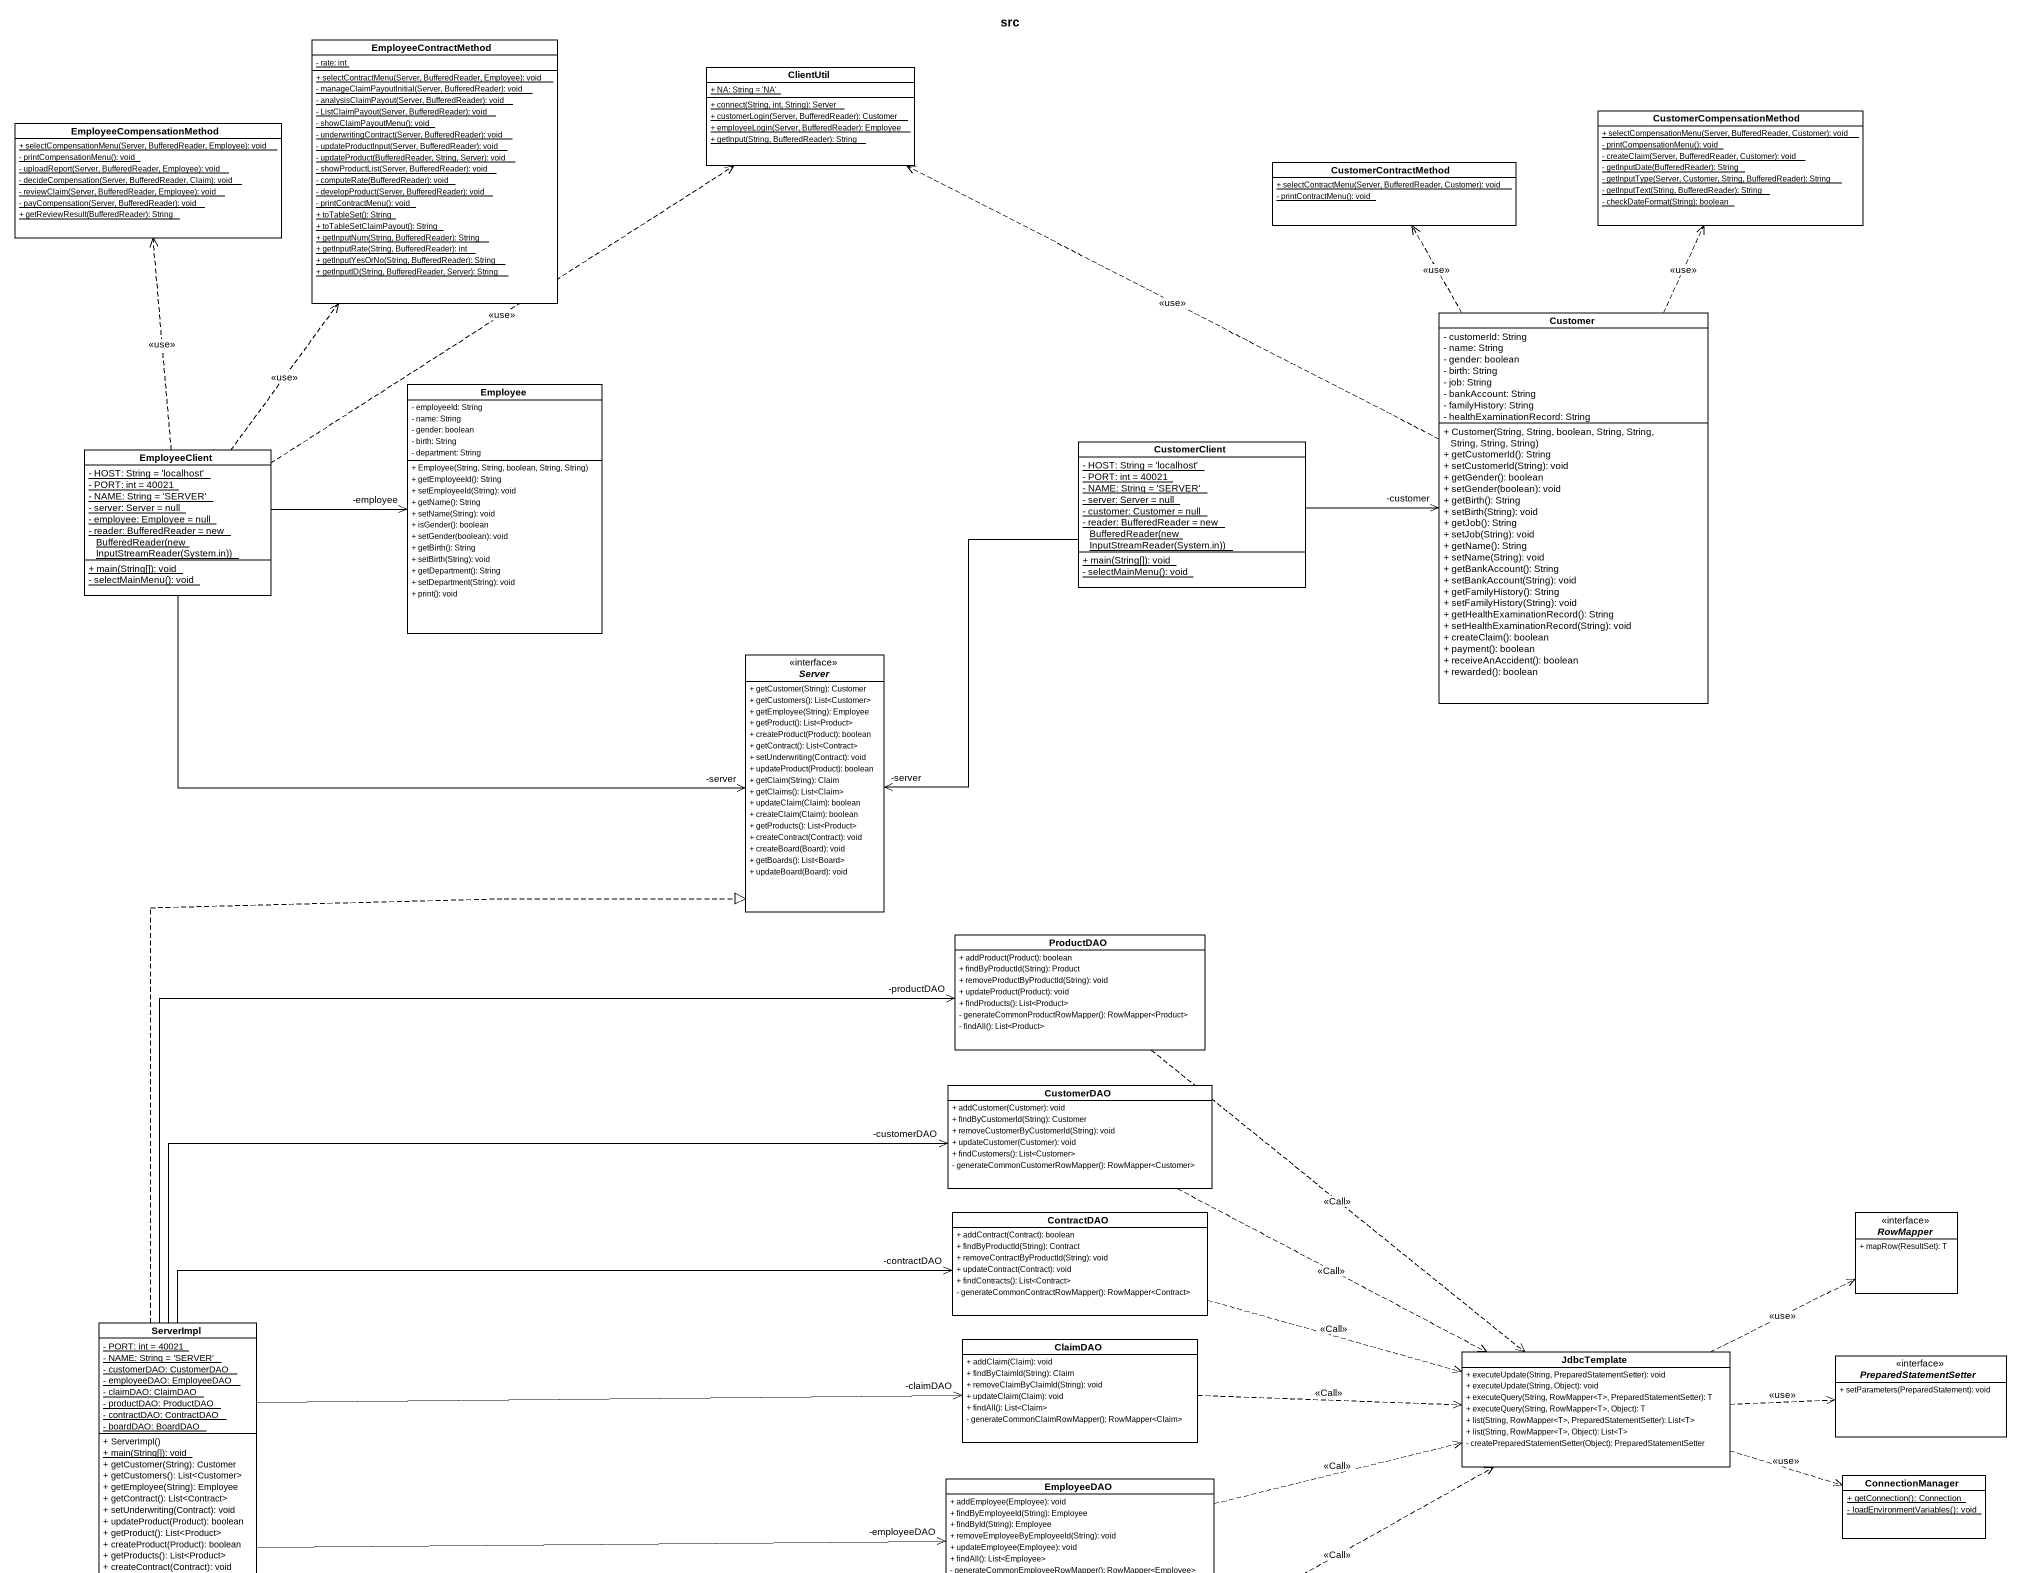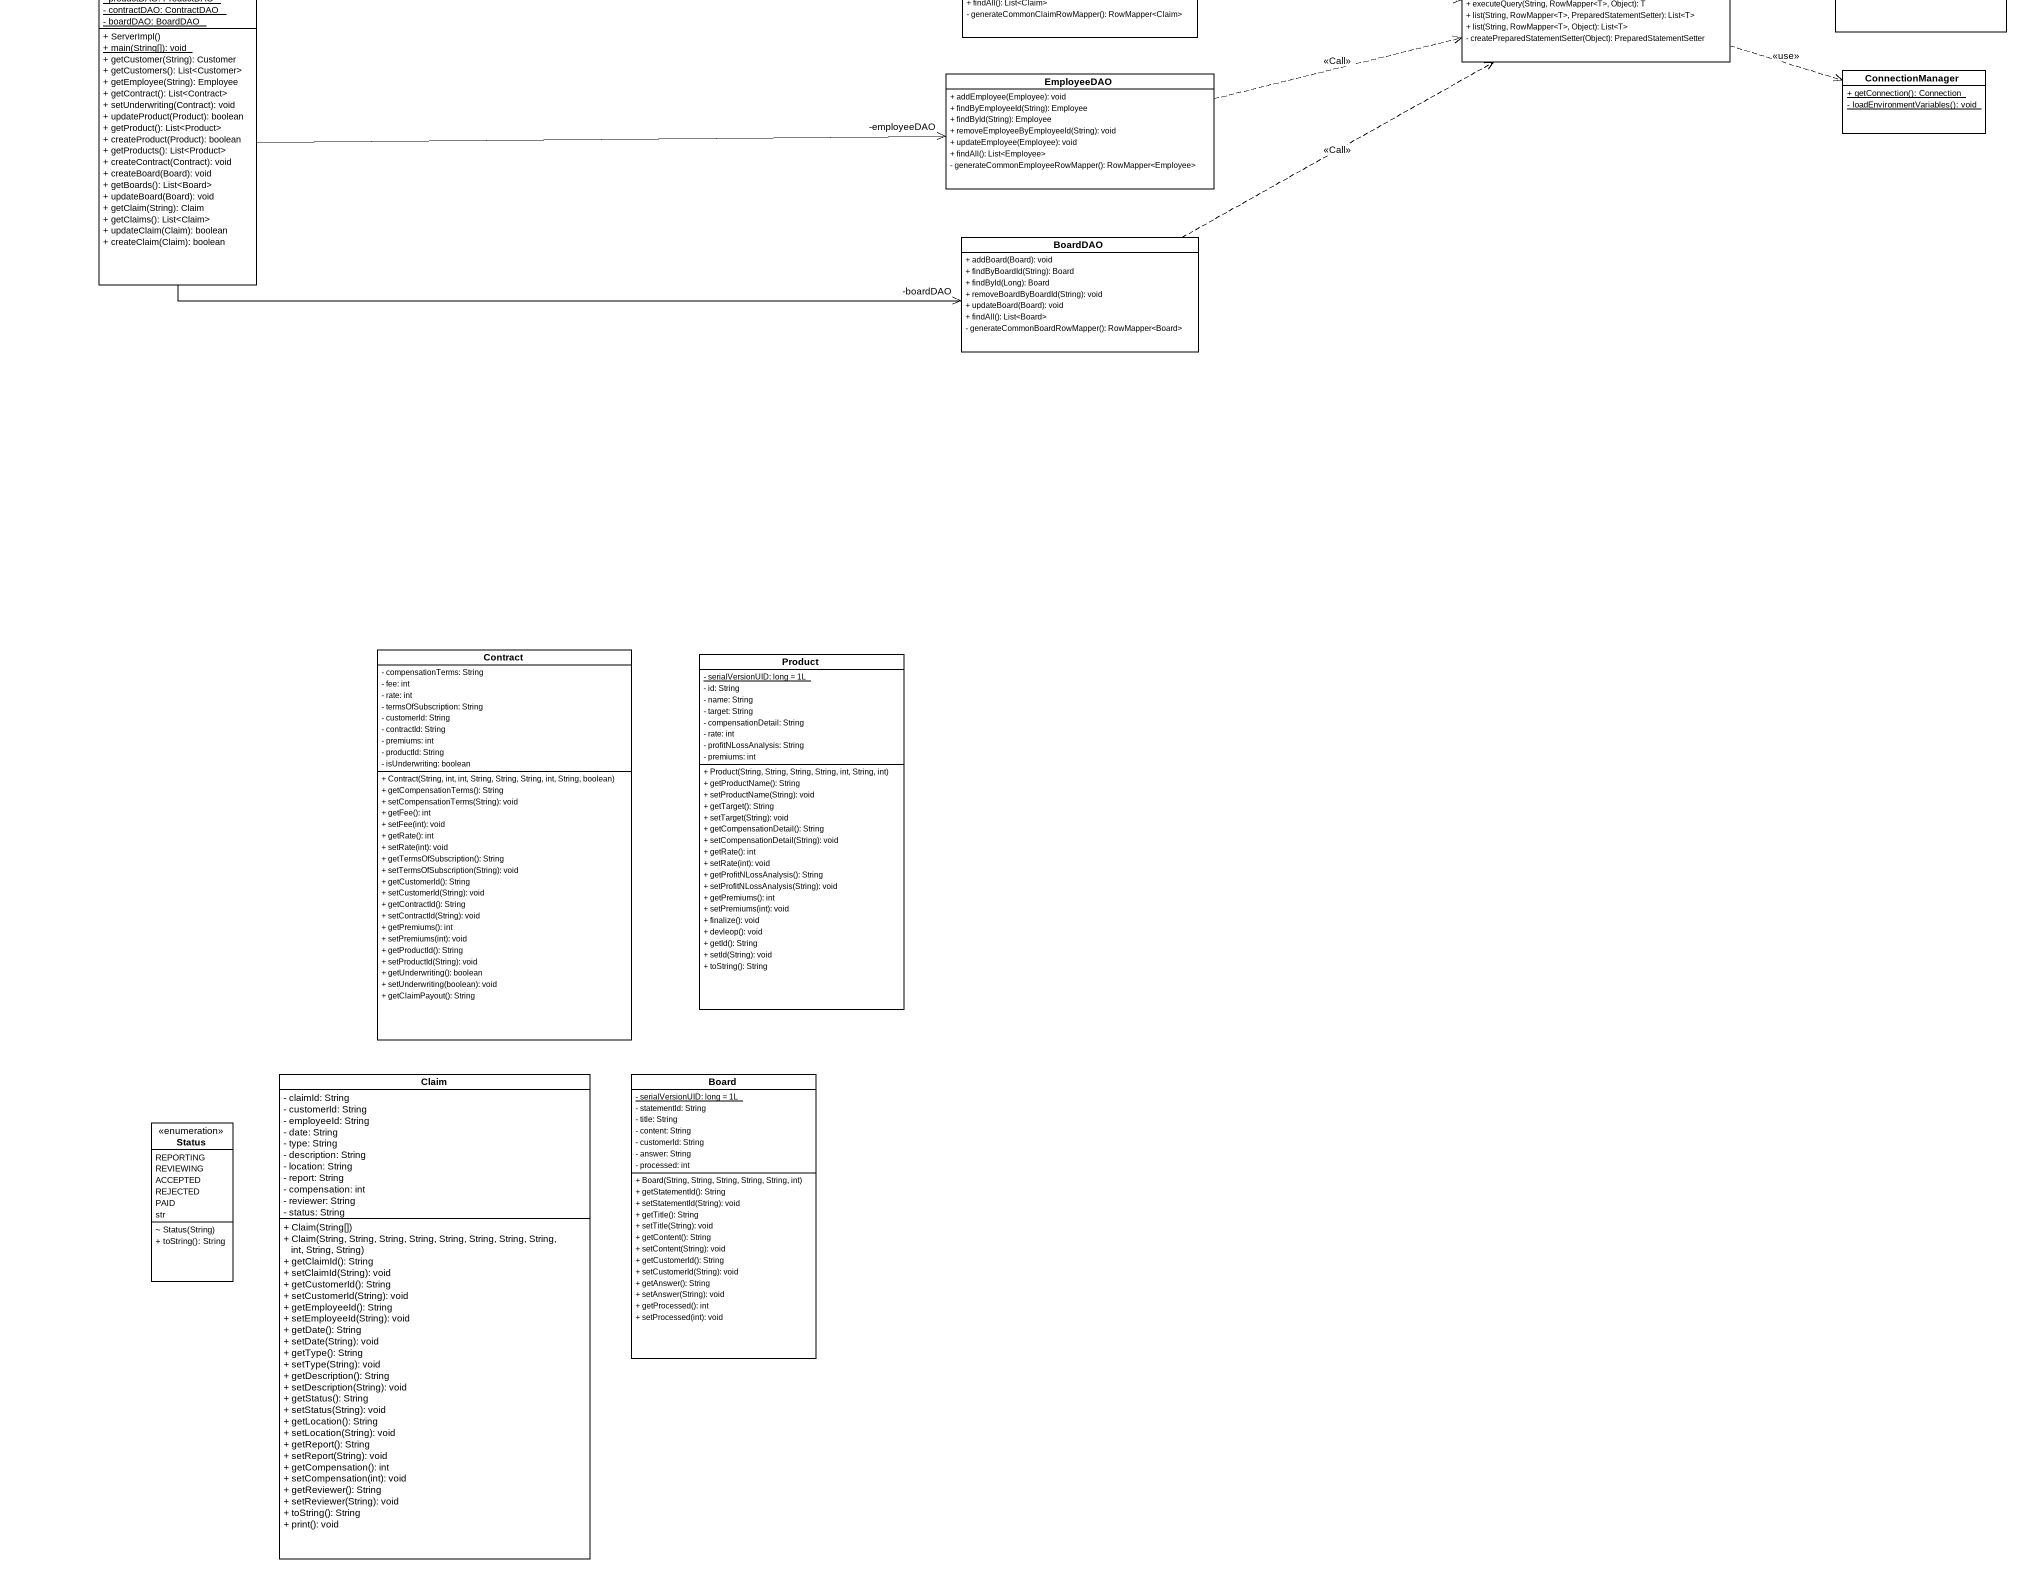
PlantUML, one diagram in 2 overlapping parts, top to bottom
@startuml
title src
hide circle
hide empty members
skinparam classAttributeIconSize 0
class EmployeeContractMethod {
  {static} - rate: int
  {static} + selectContractMenu(Server, BufferedReader, Employee): void
  {static} - manageClaimPayoutInitial(Server, BufferedReader): void
  {static} - analysisClaimPayout(Server, BufferedReader): void
  {static} - ListClaimPayout(Server, BufferedReader): void
  {static} - showClaimPayoutMenu(): void
  {static} - underwritingContract(Server, BufferedReader): void
  {static} - updateProductInput(Server, BufferedReader): void
  {static} - updateProduct(BufferedReader, String, Server): void
  {static} - showProductList(Server, BufferedReader): void
  {static} - computeRate(BufferedReader): void
  {static} - developProduct(Server, BufferedReader): void
  {static} - printContractMenu(): void
  {static} + toTableSet(): String
  {static} + toTableSetClaimPayout(): String
  {static} + getInputNum(String, BufferedReader): String
  {static} + getInputRate(String, BufferedReader): int
  {static} + getInputYesOrNo(String, BufferedReader): String
  {static} + getInputID(String, BufferedReader, Server): String
}
class ClientUtil {
  {static} + NA: String = 'NA'
  {static} + connect(String, int, String): Server
  {static} + customerLogin(Server, BufferedReader): Customer
  {static} + employeeLogin(Server, BufferedReader): Employee
  {static} + getInput(String, BufferedReader): String
}
class EmployeeCompensationMethod {
  {static} + selectCompensationMenu(Server, BufferedReader, Employee): void
  {static} - printCompensationMenu(): void
  {static} - uploadReport(Server, BufferedReader, Employee): void
  {static} - decideCompensation(Server, BufferedReader, Claim): void
  {static} - reviewClaim(Server, BufferedReader, Employee): void
  {static} - payCompensation(Server, BufferedReader): void
  {static} + getReviewResult(BufferedReader): String
}
class CustomerCompensationMethod {
  {static} + selectCompensationMenu(Server, BufferedReader, Customer): void
  {static} - printCompensationMenu(): void
  {static} - createClaim(Server, BufferedReader, Customer): void
  {static} - getInputDate(BufferedReader): String
  {static} - getInputType(Server, Customer, String, BufferedReader): String
  {static} - getInputText(String, BufferedReader): String
  {static} - checkDateFormat(String): boolean
}
class CustomerContractMethod {
  {static} + selectContractMenu(Server, BufferedReader, Customer): void
  {static} - printContractMenu(): void
}
class Customer {
  - customerId: String
  - name: String
  - gender: boolean
  - birth: String
  - job: String
  - bankAccount: String
  - familyHistory: String
  - healthExaminationRecord: String
  + Customer(String, String, boolean, String, String, String, String, String)
  + getCustomerId(): String
  + setCustomerId(String): void
  + getGender(): boolean
  + setGender(boolean): void
  + getBirth(): String
  + setBirth(String): void
  + getJob(): String
  + setJob(String): void
  + getName(): String
  + setName(String): void
  + getBankAccount(): String
  + setBankAccount(String): void
  + getFamilyHistory(): String
  + setFamilyHistory(String): void
  + getHealthExaminationRecord(): String
  + setHealthExaminationRecord(String): void
  + createClaim(): boolean
  + payment(): boolean
  + receiveAnAccident(): boolean
  + rewarded(): boolean
}
class Employee {
  - employeeId: String
  - name: String
  - gender: boolean
  - birth: String
  - department: String
  + Employee(String, String, boolean, String, String)
  + getEmployeeId(): String
  + setEmployeeId(String): void
  + getName(): String
  + setName(String): void
  + isGender(): boolean
  + setGender(boolean): void
  + getBirth(): String
  + setBirth(String): void
  + getDepartment(): String
  + setDepartment(String): void
  + print(): void
}
class EmployeeClient {
  {static} - HOST: String = 'localhost'
  {static} - PORT: int = 40021
  {static} - NAME: String = 'SERVER'
  {static} - server: Server = null
  {static} - employee: Employee = null
  {static} {field} - reader: BufferedReader = new BufferedReader(new InputStreamReader(System.in))
  {static} + main(String[]): void
  {static} - selectMainMenu(): void
}
class CustomerClient {
  {static} - HOST: String = 'localhost'
  {static} - PORT: int = 40021
  {static} - NAME: String = 'SERVER'
  {static} - server: Server = null
  {static} - customer: Customer = null
  {static} {field} - reader: BufferedReader = new BufferedReader(new InputStreamReader(System.in))
  {static} + main(String[]): void
  {static} - selectMainMenu(): void
}
interface Server <<interface>> {
  + getCustomer(String): Customer
  + getCustomers(): List<Customer>
  + getEmployee(String): Employee
  + getProduct(): List<Product>
  + createProduct(Product): boolean
  + getContract(): List<Contract>
  + setUnderwriting(Contract): void
  + updateProduct(Product): boolean
  + getClaim(String): Claim
  + getClaims(): List<Claim>
  + updateClaim(Claim): boolean
  + createClaim(Claim): boolean
  + getProducts(): List<Product>
  + createContract(Contract): void
  + createBoard(Board): void
  + getBoards(): List<Board>
  + updateBoard(Board): void
}
class ProductDAO {
  + addProduct(Product): boolean
  + findByProductId(String): Product
  + removeProductByProductId(String): void
  + updateProduct(Product): void
  + findProducts(): List<Product>
  - generateCommonProductRowMapper(): RowMapper<Product>
  - findAll(): List<Product>
}
class CustomerDAO {
  + addCustomer(Customer): void
  + findByCustomerId(String): Customer
  + removeCustomerByCustomerId(String): void
  + updateCustomer(Customer): void
  + findCustomers(): List<Customer>
  - generateCommonCustomerRowMapper(): RowMapper<Customer>
}
class ContractDAO {
  + addContract(Contract): boolean
  + findByProductId(String): Contract
  + removeContractByProductId(String): void
  + updateContract(Contract): void
  + findContracts(): List<Contract>
  - generateCommonContractRowMapper(): RowMapper<Contract>
}
interface RowMapper <<interface>> {
  + mapRow(ResultSet): T
}
class ServerImpl {
  {static} - PORT: int = 40021
  {static} - NAME: String = 'SERVER'
  {static} - customerDAO: CustomerDAO
  {static} - employeeDAO: EmployeeDAO
  {static} - claimDAO: ClaimDAO
  {static} - productDAO: ProductDAO
  {static} - contractDAO: ContractDAO
  {static} - boardDAO: BoardDAO
  + ServerImpl()
  {static} + main(String[]): void
  + getCustomer(String): Customer
  + getCustomers(): List<Customer>
  + getEmployee(String): Employee
  + getContract(): List<Contract>
  + setUnderwriting(Contract): void
  + updateProduct(Product): boolean
  + getProduct(): List<Product>
  + createProduct(Product): boolean
  + getProducts(): List<Product>
  + createContract(Contract): void
  + createBoard(Board): void
  + getBoards(): List<Board>
  + updateBoard(Board): void
  + getClaim(String): Claim
  + getClaims(): List<Claim>
  + updateClaim(Claim): boolean
  + createClaim(Claim): boolean
}
class ClaimDAO {
  + addClaim(Claim): void
  + findByClaimId(String): Claim
  + removeClaimByClaimId(String): void
  + updateClaim(Claim): void
  + findAll(): List<Claim>
  - generateCommonClaimRowMapper(): RowMapper<Claim>
}
class JdbcTemplate {
  + executeUpdate(String, PreparedStatementSetter): void
  + executeUpdate(String, Object): void
  + executeQuery(String, RowMapper<T>, PreparedStatementSetter): T
  + executeQuery(String, RowMapper<T>, Object): T
  + list(String, RowMapper<T>, PreparedStatementSetter): List<T>
  + list(String, RowMapper<T>, Object): List<T>
  - createPreparedStatementSetter(Object): PreparedStatementSetter
}
interface PreparedStatementSetter <<interface>> {
  + setParameters(PreparedStatement): void
}
class EmployeeDAO {
  + addEmployee(Employee): void
  + findByEmployeeId(String): Employee
  + findById(String): Employee
  + removeEmployeeByEmployeeId(String): void
  + updateEmployee(Employee): void
  + findAll(): List<Employee>
  - generateCommonEmployeeRowMapper(): RowMapper<Employee>
}
class ConnectionManager {
  {static} + getConnection(): Connection
  {static} - loadEnvironmentVariables(): void
}
class BoardDAO {
  + addBoard(Board): void
  + findByBoardId(String): Board
  + findById(Long): Board
  + removeBoardByBoardId(String): void
  + updateBoard(Board): void
  + findAll(): List<Board>
  - generateCommonBoardRowMapper(): RowMapper<Board>
}
class Contract {
  - compensationTerms: String
  - fee: int
  - rate: int
  - termsOfSubscription: String
  - customerId: String
  - contractId: String
  - premiums: int
  - productId: String
  - isUnderwriting: boolean
  + Contract(String, int, int, String, String, String, int, String, boolean)
  + getCompensationTerms(): String
  + setCompensationTerms(String): void
  + getFee(): int
  + setFee(int): void
  + getRate(): int
  + setRate(int): void
  + getTermsOfSubscription(): String
  + setTermsOfSubscription(String): void
  + getCustomerId(): String
  + setCustomerId(String): void
  + getContractId(): String
  + setContractId(String): void
  + getPremiums(): int
  + setPremiums(int): void
  + getProductId(): String
  + setProductId(String): void
  + getUnderwriting(): boolean
  + setUnderwriting(boolean): void
  + getClaimPayout(): String
}
class Product {
  {static} - serialVersionUID: long = 1L
  - id: String
  - name: String
  - target: String
  - compensationDetail: String
  - rate: int
  - profitNLossAnalysis: String
  - premiums: int
  + Product(String, String, String, String, int, String, int)
  + getProductName(): String
  + setProductName(String): void
  + getTarget(): String
  + setTarget(String): void
  + getCompensationDetail(): String
  + setCompensationDetail(String): void
  + getRate(): int
  + setRate(int): void
  + getProfitNLossAnalysis(): String
  + setProfitNLossAnalysis(String): void
  + getPremiums(): int
  + setPremiums(int): void
  + finalize(): void
  + devleop(): void
  + getId(): String
  + setId(String): void
  + toString(): String
}
class Claim {
  - claimId: String
  - customerId: String
  - employeeId: String
  - date: String
  - type: String
  - description: String
  - location: String
  - report: String
  - compensation: int
  - reviewer: String
  - status: String
  + Claim(String[])
  + Claim(String, String, String, String, String, String, String, String, int, String, String)
  + getClaimId(): String
  + setClaimId(String): void
  + getCustomerId(): String
  + setCustomerId(String): void
  + getEmployeeId(): String
  + setEmployeeId(String): void
  + getDate(): String
  + setDate(String): void
  + getType(): String
  + setType(String): void
  + getDescription(): String
  + setDescription(String): void
  + getStatus(): String
  + setStatus(String): void
  + getLocation(): String
  + setLocation(String): void
  + getReport(): String
  + setReport(String): void
  + getCompensation(): int
  + setCompensation(int): void
  + getReviewer(): String
  + setReviewer(String): void
  + toString(): String
  + print(): void
}
class Board {
  {static} - serialVersionUID: long = 1L
  - statementId: String
  - title: String
  - content: String
  - customerId: String
  - answer: String
  - processed: int
  + Board(String, String, String, String, String, int)
  + getStatementId(): String
  + setStatementId(String): void
  + getTitle(): String
  + setTitle(String): void
  + getContent(): String
  + setContent(String): void
  + getCustomerId(): String
  + setCustomerId(String): void
  + getAnswer(): String
  + setAnswer(String): void
  + getProcessed(): int
  + setProcessed(int): void
}
enum Status {
  REPORTING
  REVIEWING
  ACCEPTED
  REJECTED
  PAID
  str
  ~ Status(String)
  + toString(): String
}
Customer .left.> ClientUtil : <<use>>
Customer .up.> CustomerCompensationMethod : <<use>>
Customer .up.> CustomerContractMethod : <<use>>
EmployeeClient .up.> EmployeeContractMethod : <<use>>
EmployeeClient .up.> ClientUtil : <<use>>
EmployeeClient .up.> EmployeeCompensationMethod : <<use>>
EmployeeClient -right-> "-employee" Employee
EmployeeClient -right-> "-server" Server
CustomerClient -right-> "-customer" Customer
CustomerClient --> "-server" Server
ProductDAO ..> JdbcTemplate : <<Call>>
CustomerDAO .right.> JdbcTemplate : <<Call>>
ContractDAO .right.> JdbcTemplate : <<Call>>
ServerImpl .up.|> Server
ServerImpl -right-> "-productDAO" ProductDAO
ServerImpl -right-> "-customerDAO" CustomerDAO
ServerImpl -right-> "-contractDAO" ContractDAO
ServerImpl -right-> "-claimDAO" ClaimDAO
ServerImpl -right-> "-employeeDAO" EmployeeDAO
ServerImpl -right-> "-boardDAO" BoardDAO
ClaimDAO .right.> JdbcTemplate : <<Call>>
JdbcTemplate .right.> RowMapper : <<use>>
JdbcTemplate .right.> PreparedStatementSetter : <<use>>
JdbcTemplate .right.> ConnectionManager : <<use>>
EmployeeDAO .right.> JdbcTemplate : <<Call>>
BoardDAO .right.> JdbcTemplate : <<Call>>
@enduml
